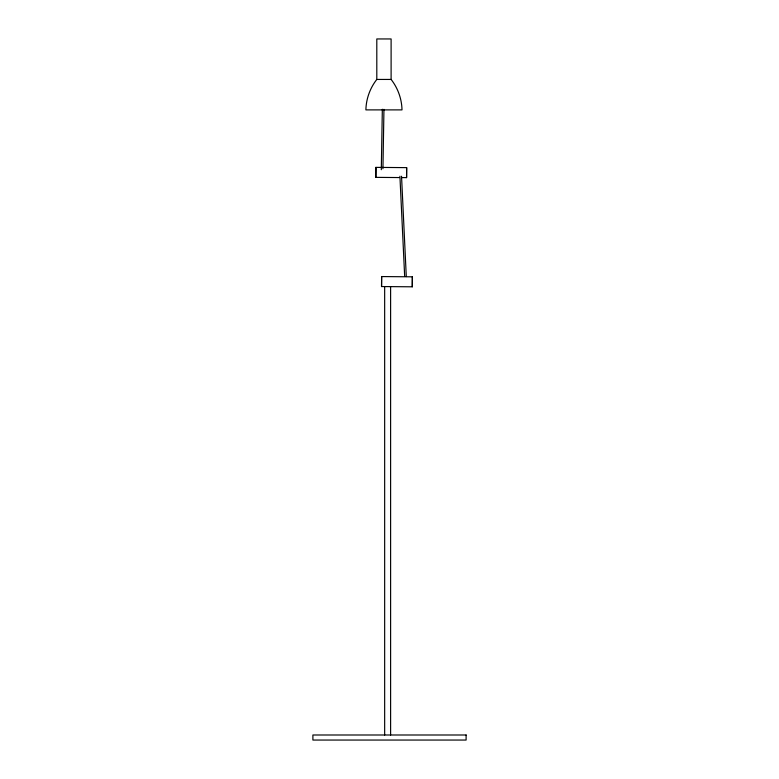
<?xml version="1.0" encoding="UTF-8"?>
<svg xmlns="http://www.w3.org/2000/svg" width="779" height="779" viewBox="0 0 779 779"><rect width="100%" height="100%" fill="white"/><g stroke="black" fill="none" stroke-linecap="round" stroke-linejoin="round"><path stroke-width="1.17" d="M381.301 169.715L382.333 109.255M382.937 168.731L383.95 109.362M401.837 177.583L406.57 177.622L406.648 167.631L375.906 167.378L375.819 177.369L399.471 177.563M375.819 177.369L375.906 167.378M389.821 286.623L412.286 286.808L412.364 276.818L381.622 276.564L381.544 286.555L385.089 286.584M381.544 286.555L381.622 276.564M406.648 167.631L406.57 177.622M412.364 276.818L412.286 286.808M376.802 79.439C370.015 88.076 366.13 98.914 365.896 109.888L402.003 109.888C401.769 98.914 397.884 88.076 391.107 79.439L391.107 38.95L376.802 38.95L376.802 79.439L391.107 79.439M401.536 176.249L406.287 276.574M399.919 176.249L404.671 276.467M390.61 734.996L390.61 286.594L384.66 286.594L384.66 734.996M466.105 734.996L312.895 734.996L312.895 740.05L466.105 740.05L466.105 734.996"/></g></svg>
